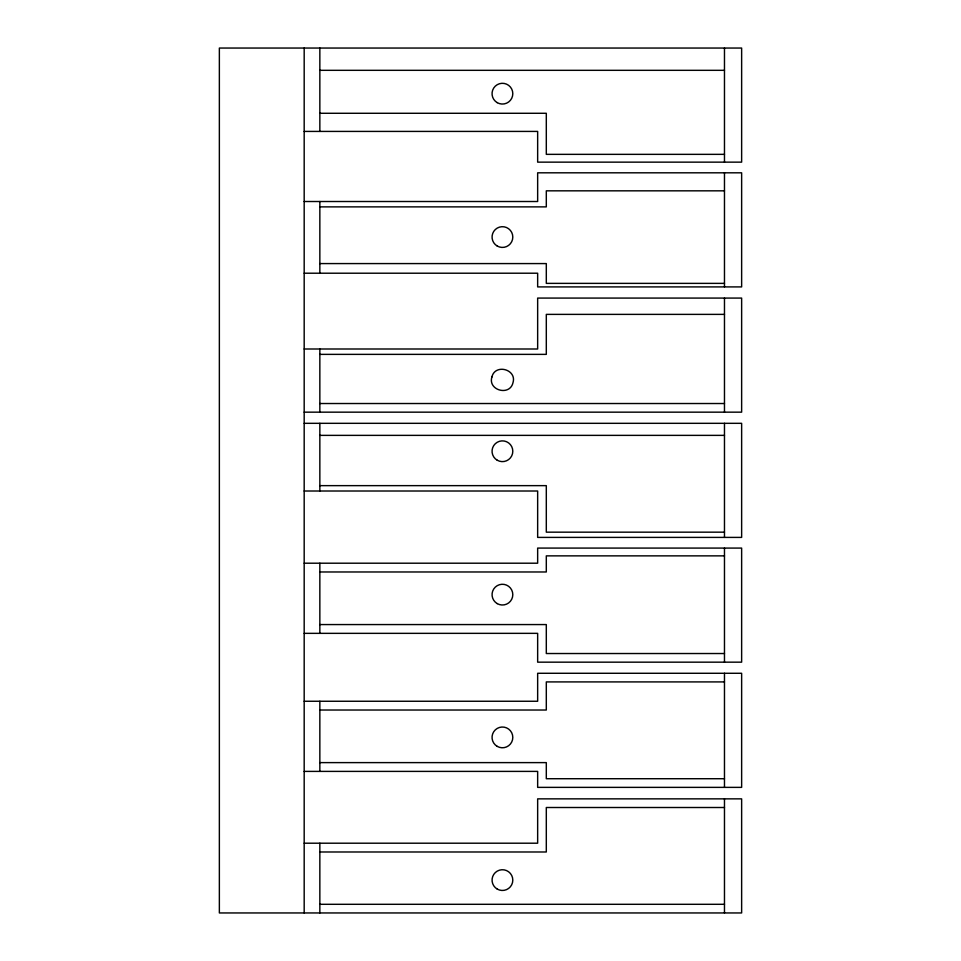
<?xml version="1.0" encoding="UTF-8"?>
<svg xmlns="http://www.w3.org/2000/svg" width="961" height="961" viewBox="0 0 961 961"><rect width="100%" height="100%" fill="white"/><g stroke="black" fill="none" stroke-linecap="round" stroke-linejoin="round"><path stroke-width="1.44" d="M319.845 70.321L724.474 70.321M319.845 113.278L546.304 113.278L546.304 154.349L724.474 154.349M304.181 131.417L537.655 131.417L537.655 162.145L741.64 162.145L741.64 48.05L219.36 48.05L219.36 912.95L741.64 912.95L741.64 798.855L537.655 798.855L537.655 843.205L304.181 843.205M724.474 190.831L546.304 190.831L546.304 206.879L319.845 206.879M304.181 201.51L537.655 201.51L537.655 172.812L741.64 172.812L741.64 286.907L537.655 286.907L537.655 273.212L304.181 273.212M319.845 263.578L546.304 263.578L546.304 283.375L724.474 283.375M724.474 314.379L546.304 314.379L546.304 354.369L319.845 354.369M304.181 348.999L537.655 348.999L537.655 298.078L741.64 298.078L741.64 412.161L304.181 412.161M319.845 403.524L724.474 403.524M304.181 423.32L741.64 423.32L741.64 537.403L537.655 537.403L537.655 491.011L304.181 491.011M319.845 435.369L724.474 435.369M319.845 485.641L546.304 485.641L546.304 532.166L724.474 532.166M724.474 555.866L546.304 555.866L546.304 571.975L319.845 571.975M304.181 563.206L537.655 563.206L537.655 548.082L741.64 548.082L741.64 662.165L537.655 662.165L537.655 633.347L304.181 633.347M319.845 624.566L546.304 624.566L546.304 653.528L724.474 653.528M724.474 681.914L546.304 681.914L546.304 710.023L319.845 710.023M304.181 701.254L537.655 701.254L537.655 673.277L741.64 673.277L741.64 787.371L537.655 787.371L537.655 771.395L304.181 771.395M319.845 762.614L546.304 762.614L546.304 778.722L724.474 778.722M724.474 807.504L546.304 807.504L546.304 851.987L319.845 851.987M319.845 904.301L724.474 904.301M724.474 48.05L724.474 162.145M724.474 172.812L724.474 286.907M724.474 298.078L724.474 412.161M724.474 423.32L724.474 537.403M724.474 548.082L724.474 662.165M724.474 673.277L724.474 787.371M724.474 798.855L724.474 912.95M319.845 48.05L319.845 131.417M319.845 201.51L319.845 273.212M319.845 348.999L319.845 412.161M319.845 423.32L319.845 491.011M319.845 563.206L319.845 633.347M319.845 701.254L319.845 771.395M319.845 843.205L319.845 912.95M304.181 48.05L304.181 912.95M491.888 377.048C487.744 390.418 509.883 396.4 512.982 382.706C517.126 369.336 495.011 363.366 491.888 377.048M497.245 246.04A10.367 10.367 0 0 0 512.802 237.055A10.367 10.367 0 0 0 497.245 228.081A10.367 10.367 0 0 0 497.245 246.04M497.245 102.659A10.367 10.367 0 0 0 512.802 93.673A10.367 10.367 0 0 0 497.245 84.688A10.367 10.367 0 0 0 497.245 102.659M497.245 889.081A10.367 10.367 0 0 0 512.802 880.108A10.367 10.367 0 0 0 497.245 871.122A10.367 10.367 0 0 0 497.245 889.081M497.245 746.385A10.367 10.367 0 0 0 512.802 737.399A10.367 10.367 0 0 0 497.245 728.414A10.367 10.367 0 0 0 497.245 746.385M497.245 603.616A10.367 10.367 0 0 0 512.802 594.643A10.367 10.367 0 0 0 497.245 585.657A10.367 10.367 0 0 0 497.245 603.616M497.245 460.235A10.367 10.367 0 0 0 512.802 451.25A10.367 10.367 0 0 0 497.245 442.264A10.367 10.367 0 0 0 497.245 460.235"/></g></svg>
